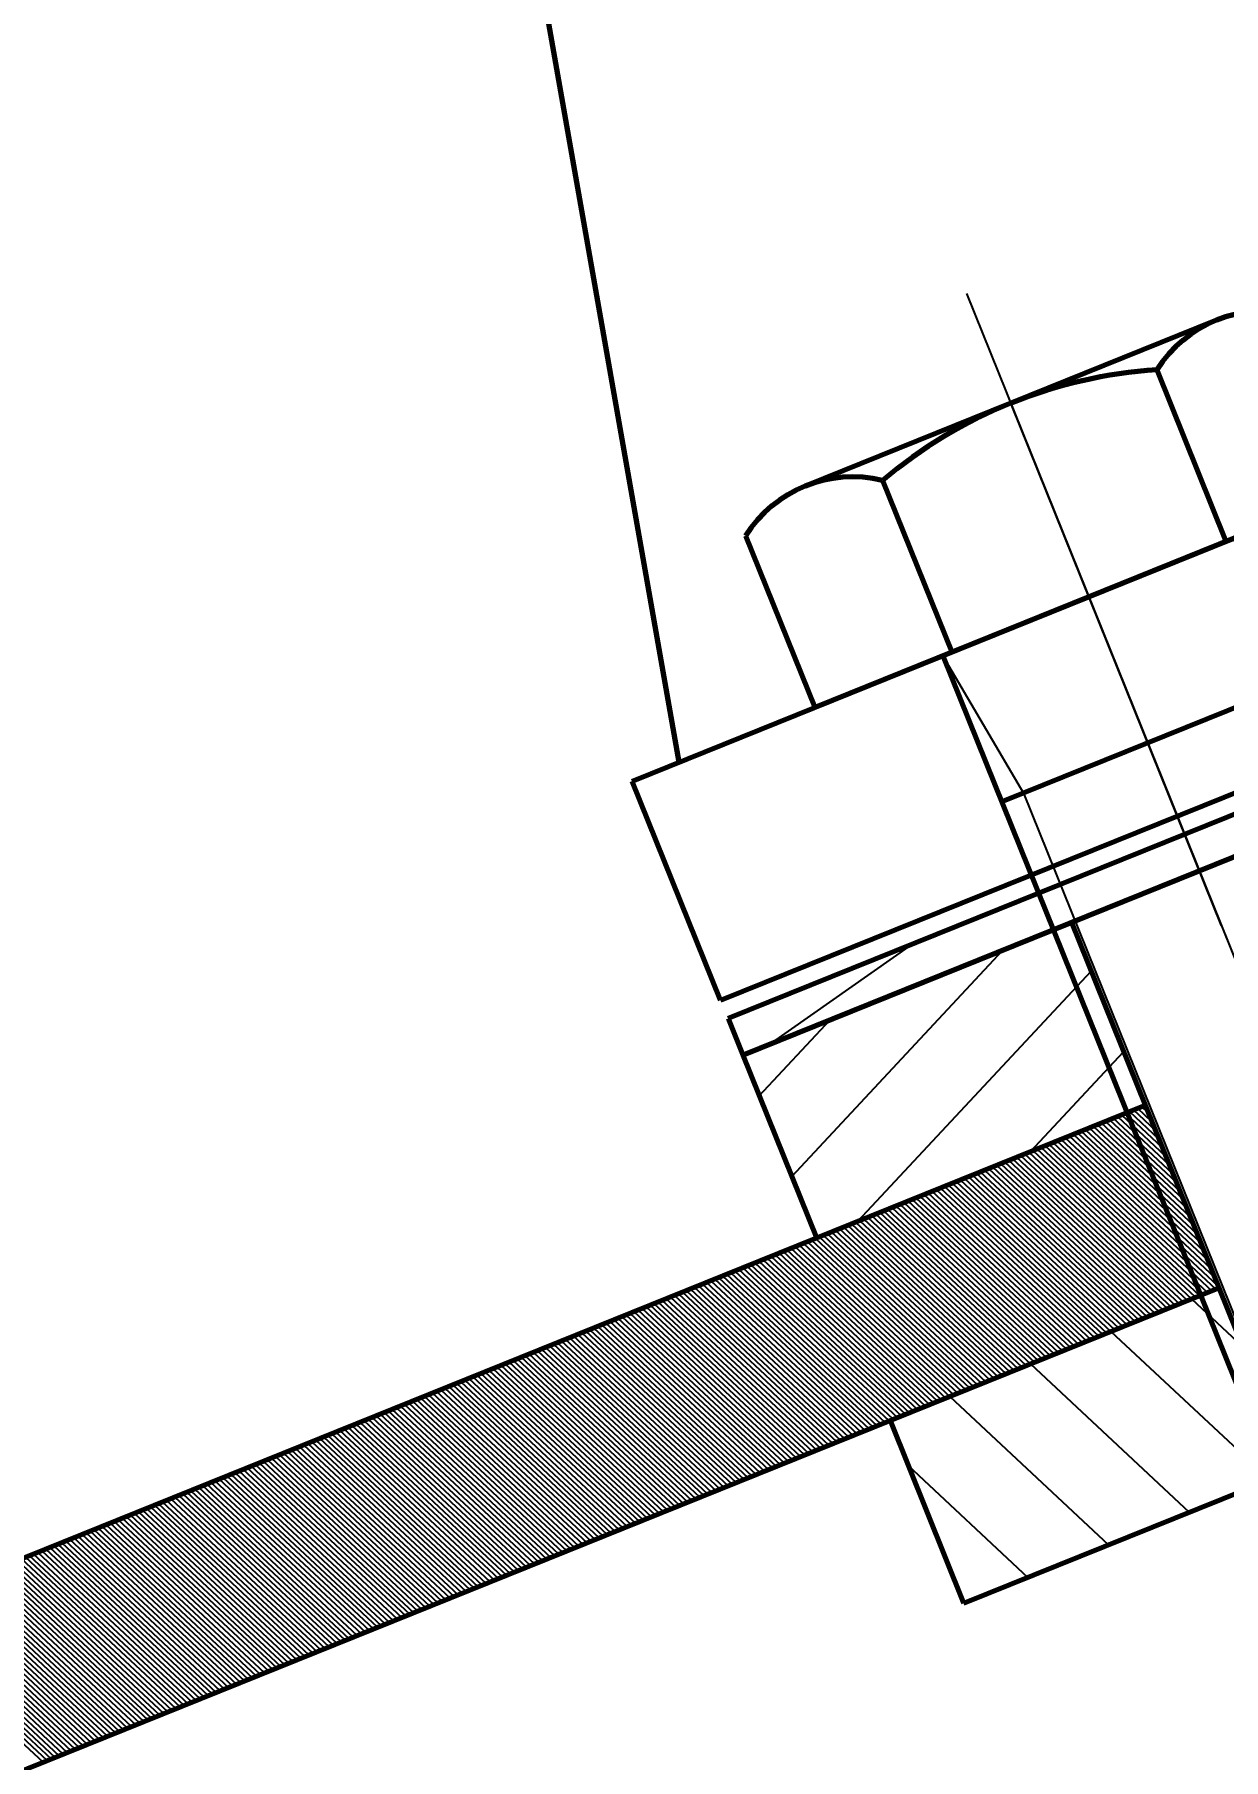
# Model space of a CAD drawing. Header units: millimetres. Extents: x -14850 to 14850, y -10500 to 10500.
# Drawn here: x -8473.44 to -8443.24, y 3840.16 to 3883.94 of the extents above; entities that cross this region are included whole.
import ezdxf

# ---------------------------------------------------------------- set-up
doc = ezdxf.new("R2010")
doc.units = ezdxf.units.MM
doc.linetypes.add('EB_DASHDOT', pattern=[39, 30, -3, 3, -3])
doc.linetypes.add('EB_DASHDOTDOT', pattern=[45, 30, -3, 3, -3, 3, -3])
for name, color, linetype, lineweight in [('CAXA0', 7, 'Continuous', 70), ('CAXA1', 1, 'EB_DASHDOT', 25), ('CAXA3', 7, 'Continuous', 25), ('CAXA4', 3, 'Continuous', 25), ('CAXA5', 4, 'Continuous', 25)]:
    doc.layers.add(name, color=color, linetype=linetype, lineweight=lineweight)
doc.styles.add('标准', font='', dxfattribs={"width": 0.667})
doc.styles.get('标准').set_extended_font_data('NSimSun')
doc.dimstyles.new('标准', dxfattribs={"dimscale": 50, "dimtxt": 3.5, "dimasz": 3, "dimexe": 2, "dimexo": 0, "dimtad": 1, "dimdec": 1, "dimzin": 12, "dimdsep": 46, "dimtxsty": '标准', "dimcen": 0, "dimdle": 4, "dimaunit": 1, "dimazin": 2, "dimtfac": 1, "dimtdec": 3, "dimtmove": 0, "dimatfit": 3, "dimfxl": 0, "dimtolj": 1, "dimtzin": 0, "dimarcsym": 0})

# ---------------------------------------------------------------- blocks, each defined once
blk = doc.blocks.new('CAXBLOCK138')
at = {"layer": 'CAXA0', "color": 0, "linetype": 'Continuous', "lineweight": 25}
for p, q in [((-8429.728, 3857.625), (-8427.483, 3855.529)), ((-8431.774, 3856.8), (-8427.742, 3853.034)), ((-8433.821, 3855.974), (-8429.789, 3852.209)), ((-8435.868, 3855.149), (-8431.835, 3851.384)), ((-8435.969, 3852.507), (-8433.882, 3850.559)), ((-8444.054, 3851.848), (-8442.765, 3850.645)), ((-8446.101, 3851.023), (-8442.069, 3847.258)), ((-8448.147, 3850.198), (-8444.115, 3846.433)), ((-8450.194, 3849.373), (-8446.162, 3845.607)), ((-8451.251, 3847.623), (-8448.209, 3844.782))]:
    blk.add_line(p, q, dxfattribs=at)
blk = doc.blocks.new('CAXBLOCK139')
at = {"layer": 'CAXA0', "color": 0, "linetype": 'Continuous', "lineweight": 25}
for p, q in [((-8426.193, 3864.441), (-8418.308, 3872.885)), ((-8430.582, 3862.671), (-8422.508, 3871.318)), ((-8421.804, 3866.211), (-8417.483, 3870.839)), ((-8434.972, 3860.902), (-8426.897, 3869.549)), ((-8420.423, 3864.76), (-8416.657, 3868.792)), ((-8438.857, 3859.671), (-8431.286, 3867.779)), ((-8419.598, 3862.713), (-8415.832, 3866.745)), ((-8439.682, 3861.718), (-8435.675, 3866.009)), ((-8418.772, 3860.667), (-8415.007, 3864.699)), ((-8440.508, 3863.764), (-8440.064, 3864.24)), ((-8417.947, 3858.62), (-8414.182, 3862.652)), ((-8454.207, 3854.955), (-8448.842, 3860.7)), ((-8416.009, 3857.765), (-8413.357, 3860.605)), ((-8452.528, 3853.823), (-8446.604, 3860.166)), ((-8455.032, 3857.001), (-8453.231, 3858.93)), ((-8448.139, 3855.593), (-8445.779, 3858.119))]:
    blk.add_line(p, q, dxfattribs=at)
blk = doc.blocks.new('CAXBLOCK140')
at = {"layer": 'CAXA0', "color": 0, "linetype": 'Continuous', "lineweight": 25}
for p, q in [((-8445.835, 3856.521), (-8444.712, 3855.473)), ((-8445.733, 3856.563), (-8444.801, 3855.692)), ((-8445.63, 3856.604), (-8444.889, 3855.912)), ((-8445.528, 3856.645), (-8444.978, 3856.131)), ((-8445.426, 3856.687), (-8445.066, 3856.351)), ((-8445.323, 3856.728), (-8445.155, 3856.57)), ((-8446.858, 3856.109), (-8443.827, 3853.278)), ((-8446.756, 3856.15), (-8443.916, 3853.498)), ((-8446.654, 3856.191), (-8444.004, 3853.717)), ((-8446.551, 3856.233), (-8444.093, 3853.937)), ((-8446.449, 3856.274), (-8444.181, 3854.156)), ((-8446.347, 3856.315), (-8444.27, 3854.376)), ((-8446.244, 3856.356), (-8444.358, 3854.595)), ((-8446.142, 3856.398), (-8444.447, 3854.815)), ((-8446.04, 3856.439), (-8444.535, 3855.034)), ((-8445.937, 3856.48), (-8444.624, 3855.253)), ((-8447.984, 3855.655), (-8443.952, 3851.89)), ((-8447.882, 3855.696), (-8443.849, 3851.931)), ((-8447.779, 3855.738), (-8443.747, 3851.972)), ((-8447.677, 3855.779), (-8443.645, 3852.013)), ((-8447.575, 3855.82), (-8443.542, 3852.055)), ((-8447.472, 3855.861), (-8443.44, 3852.096)), ((-8447.37, 3855.903), (-8443.385, 3852.181)), ((-8447.268, 3855.944), (-8443.473, 3852.401)), ((-8447.165, 3855.985), (-8443.562, 3852.62)), ((-8447.063, 3856.026), (-8443.65, 3852.839)), ((-8446.961, 3856.068), (-8443.739, 3853.059)), ((-8449.11, 3855.201), (-8445.077, 3851.436)), ((-8449.007, 3855.242), (-8444.975, 3851.477)), ((-8448.905, 3855.284), (-8444.873, 3851.518)), ((-8448.803, 3855.325), (-8444.77, 3851.56)), ((-8448.7, 3855.366), (-8444.668, 3851.601)), ((-8448.598, 3855.407), (-8444.566, 3851.642)), ((-8448.496, 3855.449), (-8444.463, 3851.683)), ((-8448.393, 3855.49), (-8444.361, 3851.725)), ((-8448.291, 3855.531), (-8444.259, 3851.766)), ((-8448.189, 3855.572), (-8444.156, 3851.807)), ((-8448.086, 3855.614), (-8444.054, 3851.848)), ((-8450.133, 3854.789), (-8446.101, 3851.023)), ((-8450.031, 3854.83), (-8445.998, 3851.064)), ((-8449.928, 3854.871), (-8445.896, 3851.106)), ((-8449.826, 3854.912), (-8445.794, 3851.147)), ((-8449.724, 3854.954), (-8445.691, 3851.188)), ((-8449.621, 3854.995), (-8445.589, 3851.229)), ((-8449.519, 3855.036), (-8445.487, 3851.271)), ((-8449.417, 3855.077), (-8445.384, 3851.312)), ((-8449.314, 3855.119), (-8445.282, 3851.353)), ((-8449.212, 3855.16), (-8445.18, 3851.395)), ((-8451.259, 3854.335), (-8447.226, 3850.569)), ((-8451.156, 3854.376), (-8447.124, 3850.611)), ((-8451.054, 3854.417), (-8447.022, 3850.652)), ((-8450.952, 3854.458), (-8446.919, 3850.693)), ((-8450.849, 3854.5), (-8446.817, 3850.734)), ((-8450.747, 3854.541), (-8446.715, 3850.776)), ((-8450.645, 3854.582), (-8446.612, 3850.817)), ((-8450.542, 3854.623), (-8446.51, 3850.858)), ((-8450.44, 3854.665), (-8446.408, 3850.899)), ((-8450.338, 3854.706), (-8446.305, 3850.941)), ((-8450.235, 3854.747), (-8446.203, 3850.982)), ((-8452.282, 3853.922), (-8448.25, 3850.157)), ((-8452.18, 3853.963), (-8448.147, 3850.198)), ((-8452.077, 3854.005), (-8448.045, 3850.239)), ((-8451.975, 3854.046), (-8447.943, 3850.28)), ((-8451.873, 3854.087), (-8447.84, 3850.322)), ((-8451.77, 3854.128), (-8447.738, 3850.363)), ((-8451.668, 3854.17), (-8447.636, 3850.404)), ((-8451.566, 3854.211), (-8447.533, 3850.446)), ((-8451.463, 3854.252), (-8447.431, 3850.487)), ((-8451.361, 3854.293), (-8447.329, 3850.528)), ((-8453.408, 3853.468), (-8449.375, 3849.703)), ((-8453.305, 3853.509), (-8449.273, 3849.744)), ((-8453.203, 3853.551), (-8449.171, 3849.785)), ((-8453.101, 3853.592), (-8449.068, 3849.827)), ((-8452.998, 3853.633), (-8448.966, 3849.868)), ((-8452.896, 3853.674), (-8448.864, 3849.909)), ((-8452.794, 3853.716), (-8448.761, 3849.95)), ((-8452.691, 3853.757), (-8448.659, 3849.992)), ((-8452.589, 3853.798), (-8448.557, 3850.033)), ((-8452.487, 3853.84), (-8448.454, 3850.074)), ((-8452.384, 3853.881), (-8448.352, 3850.115)), ((-8454.533, 3853.014), (-8450.501, 3849.249)), ((-8454.431, 3853.056), (-8450.399, 3849.29)), ((-8454.329, 3853.097), (-8450.296, 3849.331)), ((-8454.226, 3853.138), (-8450.194, 3849.373)), ((-8454.124, 3853.179), (-8450.092, 3849.414)), ((-8454.022, 3853.221), (-8449.989, 3849.455)), ((-8453.919, 3853.262), (-8449.887, 3849.497)), ((-8453.817, 3853.303), (-8449.785, 3849.538)), ((-8453.715, 3853.344), (-8449.682, 3849.579)), ((-8453.612, 3853.386), (-8449.58, 3849.62)), ((-8453.51, 3853.427), (-8449.478, 3849.662)), ((-8455.557, 3852.602), (-8451.524, 3848.836)), ((-8455.454, 3852.643), (-8451.422, 3848.878)), ((-8455.352, 3852.684), (-8451.32, 3848.919)), ((-8455.25, 3852.725), (-8451.217, 3848.96)), ((-8455.147, 3852.767), (-8451.115, 3849.001)), ((-8455.045, 3852.808), (-8451.013, 3849.043)), ((-8454.943, 3852.849), (-8450.91, 3849.084)), ((-8454.84, 3852.891), (-8450.808, 3849.125)), ((-8454.738, 3852.932), (-8450.706, 3849.166)), ((-8454.636, 3852.973), (-8450.603, 3849.208)), ((-8456.682, 3852.148), (-8452.65, 3848.382)), ((-8456.58, 3852.189), (-8452.548, 3848.424)), ((-8456.478, 3852.23), (-8452.445, 3848.465)), ((-8456.375, 3852.272), (-8452.343, 3848.506)), ((-8456.273, 3852.313), (-8452.241, 3848.548)), ((-8456.171, 3852.354), (-8452.138, 3848.589)), ((-8456.068, 3852.395), (-8452.036, 3848.63)), ((-8455.966, 3852.437), (-8451.934, 3848.671)), ((-8455.864, 3852.478), (-8451.831, 3848.713)), ((-8455.761, 3852.519), (-8451.729, 3848.754)), ((-8455.659, 3852.56), (-8451.627, 3848.795)), ((-8457.706, 3851.735), (-8453.673, 3847.97)), ((-8457.603, 3851.776), (-8453.571, 3848.011)), ((-8457.501, 3851.818), (-8453.469, 3848.052)), ((-8457.399, 3851.859), (-8453.366, 3848.094)), ((-8457.296, 3851.9), (-8453.264, 3848.135)), ((-8457.194, 3851.942), (-8453.162, 3848.176)), ((-8457.092, 3851.983), (-8453.059, 3848.217)), ((-8456.989, 3852.024), (-8452.957, 3848.259)), ((-8456.887, 3852.065), (-8452.855, 3848.3)), ((-8456.785, 3852.107), (-8452.752, 3848.341)), ((-8458.831, 3851.281), (-8454.799, 3847.516)), ((-8458.729, 3851.323), (-8454.697, 3847.557)), ((-8458.627, 3851.364), (-8454.594, 3847.599)), ((-8458.524, 3851.405), (-8454.492, 3847.64)), ((-8458.422, 3851.446), (-8454.39, 3847.681)), ((-8458.32, 3851.488), (-8454.287, 3847.722)), ((-8458.217, 3851.529), (-8454.185, 3847.764)), ((-8458.115, 3851.57), (-8454.083, 3847.805)), ((-8458.013, 3851.611), (-8453.98, 3847.846)), ((-8457.91, 3851.653), (-8453.878, 3847.887)), ((-8457.808, 3851.694), (-8453.776, 3847.929)), ((-8459.957, 3850.827), (-8455.925, 3847.062)), ((-8459.855, 3850.869), (-8455.822, 3847.103)), ((-8459.752, 3850.91), (-8455.72, 3847.145)), ((-8459.65, 3850.951), (-8455.618, 3847.186)), ((-8459.548, 3850.993), (-8455.515, 3847.227)), ((-8459.445, 3851.034), (-8455.413, 3847.268)), ((-8459.343, 3851.075), (-8455.311, 3847.31)), ((-8459.241, 3851.116), (-8455.208, 3847.351)), ((-8459.138, 3851.158), (-8455.106, 3847.392)), ((-8459.036, 3851.199), (-8455.004, 3847.433)), ((-8458.934, 3851.24), (-8454.901, 3847.475)), ((-8460.98, 3850.415), (-8456.948, 3846.65)), ((-8460.878, 3850.456), (-8456.846, 3846.691)), ((-8460.776, 3850.497), (-8456.743, 3846.732)), ((-8460.673, 3850.539), (-8456.641, 3846.773)), ((-8460.571, 3850.58), (-8456.539, 3846.815)), ((-8460.469, 3850.621), (-8456.436, 3846.856)), ((-8460.366, 3850.662), (-8456.334, 3846.897)), ((-8460.264, 3850.704), (-8456.232, 3846.938)), ((-8460.162, 3850.745), (-8456.129, 3846.98)), ((-8460.059, 3850.786), (-8456.027, 3847.021)), ((-8462.106, 3849.961), (-8458.074, 3846.196)), ((-8462.004, 3850.002), (-8457.971, 3846.237)), ((-8461.901, 3850.044), (-8457.869, 3846.278)), ((-8461.799, 3850.085), (-8457.767, 3846.319)), ((-8461.697, 3850.126), (-8457.664, 3846.361)), ((-8461.594, 3850.167), (-8457.562, 3846.402)), ((-8461.492, 3850.209), (-8457.46, 3846.443)), ((-8461.39, 3850.25), (-8457.357, 3846.484)), ((-8461.287, 3850.291), (-8457.255, 3846.526)), ((-8461.185, 3850.332), (-8457.153, 3846.567)), ((-8461.083, 3850.374), (-8457.05, 3846.608)), ((-8463.129, 3849.548), (-8459.097, 3845.783)), ((-8463.027, 3849.59), (-8458.995, 3845.824)), ((-8462.925, 3849.631), (-8458.892, 3845.866)), ((-8462.822, 3849.672), (-8458.79, 3845.907)), ((-8462.72, 3849.713), (-8458.688, 3845.948)), ((-8462.618, 3849.755), (-8458.585, 3845.989)), ((-8462.515, 3849.796), (-8458.483, 3846.031)), ((-8462.413, 3849.837), (-8458.381, 3846.072)), ((-8462.311, 3849.878), (-8458.278, 3846.113)), ((-8462.208, 3849.92), (-8458.176, 3846.154)), ((-8464.255, 3849.095), (-8460.223, 3845.329)), ((-8464.153, 3849.136), (-8460.12, 3845.37)), ((-8464.05, 3849.177), (-8460.018, 3845.412)), ((-8463.948, 3849.218), (-8459.916, 3845.453)), ((-8463.846, 3849.26), (-8459.813, 3845.494)), ((-8463.743, 3849.301), (-8459.711, 3845.535)), ((-8463.641, 3849.342), (-8459.609, 3845.577)), ((-8463.539, 3849.383), (-8459.506, 3845.618)), ((-8463.436, 3849.425), (-8459.404, 3845.659)), ((-8463.334, 3849.466), (-8459.302, 3845.701)), ((-8463.232, 3849.507), (-8459.199, 3845.742)), ((-8465.381, 3848.641), (-8461.348, 3844.875)), ((-8465.278, 3848.682), (-8461.246, 3844.917)), ((-8465.176, 3848.723), (-8461.144, 3844.958)), ((-8465.074, 3848.764), (-8461.041, 3844.999)), ((-8464.971, 3848.806), (-8460.939, 3845.04)), ((-8464.869, 3848.847), (-8460.837, 3845.082)), ((-8464.767, 3848.888), (-8460.734, 3845.123)), ((-8464.664, 3848.929), (-8460.632, 3845.164)), ((-8464.562, 3848.971), (-8460.53, 3845.205)), ((-8464.46, 3849.012), (-8460.427, 3845.247)), ((-8464.357, 3849.053), (-8460.325, 3845.288)), ((-8466.404, 3848.228), (-8462.372, 3844.463)), ((-8466.301, 3848.269), (-8462.269, 3844.504)), ((-8466.199, 3848.311), (-8462.167, 3844.545)), ((-8466.097, 3848.352), (-8462.065, 3844.586)), ((-8465.994, 3848.393), (-8461.962, 3844.628)), ((-8465.892, 3848.434), (-8461.86, 3844.669)), ((-8465.79, 3848.476), (-8461.758, 3844.71)), ((-8465.688, 3848.517), (-8461.655, 3844.752)), ((-8465.585, 3848.558), (-8461.553, 3844.793)), ((-8465.483, 3848.599), (-8461.451, 3844.834)), ((-8467.529, 3847.774), (-8463.497, 3844.009)), ((-8467.427, 3847.815), (-8463.395, 3844.05)), ((-8467.325, 3847.857), (-8463.293, 3844.091)), ((-8467.222, 3847.898), (-8463.19, 3844.133)), ((-8467.12, 3847.939), (-8463.088, 3844.174)), ((-8467.018, 3847.98), (-8462.986, 3844.215)), ((-8466.915, 3848.022), (-8462.883, 3844.256)), ((-8466.813, 3848.063), (-8462.781, 3844.298)), ((-8466.711, 3848.104), (-8462.679, 3844.339)), ((-8466.608, 3848.146), (-8462.576, 3844.38)), ((-8466.506, 3848.187), (-8462.474, 3844.421)), ((-8468.655, 3847.32), (-8464.623, 3843.555)), ((-8468.553, 3847.362), (-8464.521, 3843.596)), ((-8468.45, 3847.403), (-8464.418, 3843.637)), ((-8468.348, 3847.444), (-8464.316, 3843.679)), ((-8468.246, 3847.485), (-8464.214, 3843.72)), ((-8468.143, 3847.527), (-8464.111, 3843.761)), ((-8468.041, 3847.568), (-8464.009, 3843.803)), ((-8467.939, 3847.609), (-8463.907, 3843.844)), ((-8467.836, 3847.65), (-8463.804, 3843.885)), ((-8467.734, 3847.692), (-8463.702, 3843.926)), ((-8467.632, 3847.733), (-8463.6, 3843.968)), ((-8469.678, 3846.908), (-8465.646, 3843.142)), ((-8469.576, 3846.949), (-8465.544, 3843.184)), ((-8469.474, 3846.99), (-8465.442, 3843.225)), ((-8469.371, 3847.031), (-8465.339, 3843.266)), ((-8469.269, 3847.073), (-8465.237, 3843.307)), ((-8469.167, 3847.114), (-8465.135, 3843.349)), ((-8469.064, 3847.155), (-8465.032, 3843.39)), ((-8468.962, 3847.197), (-8464.93, 3843.431)), ((-8468.86, 3847.238), (-8464.828, 3843.472)), ((-8468.757, 3847.279), (-8464.725, 3843.514)), ((-8470.804, 3846.454), (-8466.772, 3842.688)), ((-8470.702, 3846.495), (-8466.67, 3842.73)), ((-8470.599, 3846.536), (-8466.567, 3842.771)), ((-8470.497, 3846.578), (-8466.465, 3842.812)), ((-8470.395, 3846.619), (-8466.363, 3842.854)), ((-8470.292, 3846.66), (-8466.26, 3842.895)), ((-8470.19, 3846.701), (-8466.158, 3842.936)), ((-8470.088, 3846.743), (-8466.056, 3842.977)), ((-8469.985, 3846.784), (-8465.953, 3843.019)), ((-8469.883, 3846.825), (-8465.851, 3843.06)), ((-8469.781, 3846.866), (-8465.749, 3843.101)), ((-8471.827, 3846.041), (-8467.795, 3842.276)), ((-8471.725, 3846.082), (-8467.693, 3842.317)), ((-8471.623, 3846.124), (-8467.591, 3842.358)), ((-8471.52, 3846.165), (-8467.488, 3842.4)), ((-8471.418, 3846.206), (-8467.386, 3842.441)), ((-8471.316, 3846.248), (-8467.284, 3842.482)), ((-8471.213, 3846.289), (-8467.181, 3842.523)), ((-8471.111, 3846.33), (-8467.079, 3842.565)), ((-8471.009, 3846.371), (-8466.977, 3842.606)), ((-8470.906, 3846.413), (-8466.874, 3842.647)), ((-8472.953, 3845.587), (-8468.921, 3841.822)), ((-8472.851, 3845.629), (-8468.819, 3841.863)), ((-8472.748, 3845.67), (-8468.716, 3841.905)), ((-8472.646, 3845.711), (-8468.614, 3841.946)), ((-8472.544, 3845.752), (-8468.512, 3841.987)), ((-8472.441, 3845.794), (-8468.409, 3842.028)), ((-8472.339, 3845.835), (-8468.307, 3842.07)), ((-8472.237, 3845.876), (-8468.205, 3842.111)), ((-8472.134, 3845.917), (-8468.102, 3842.152)), ((-8472.032, 3845.959), (-8468, 3842.193)), ((-8471.93, 3846), (-8467.898, 3842.235)), ((-8474.079, 3845.134), (-8470.047, 3841.368)), ((-8473.976, 3845.175), (-8469.944, 3841.409)), ((-8473.874, 3845.216), (-8469.842, 3841.451)), ((-8473.772, 3845.257), (-8469.74, 3841.492)), ((-8473.669, 3845.299), (-8469.637, 3841.533)), ((-8473.567, 3845.34), (-8469.535, 3841.574)), ((-8473.465, 3845.381), (-8469.433, 3841.616)), ((-8473.362, 3845.422), (-8469.33, 3841.657)), ((-8473.26, 3845.464), (-8469.228, 3841.698)), ((-8473.158, 3845.505), (-8469.126, 3841.739)), ((-8473.055, 3845.546), (-8469.023, 3841.781)), ((-8475.102, 3844.721), (-8471.07, 3840.956)), ((-8475, 3844.762), (-8470.968, 3840.997)), ((-8474.897, 3844.803), (-8470.865, 3841.038)), ((-8474.795, 3844.845), (-8470.763, 3841.079)), ((-8474.693, 3844.886), (-8470.661, 3841.121)), ((-8474.59, 3844.927), (-8470.558, 3841.162)), ((-8474.488, 3844.968), (-8470.456, 3841.203)), ((-8474.386, 3845.01), (-8470.354, 3841.244)), ((-8474.283, 3845.051), (-8470.251, 3841.286)), ((-8474.181, 3845.092), (-8470.149, 3841.327)), ((-8476.228, 3844.267), (-8472.196, 3840.502)), ((-8476.125, 3844.308), (-8472.093, 3840.543)), ((-8476.023, 3844.35), (-8471.991, 3840.584)), ((-8475.921, 3844.391), (-8471.889, 3840.625)), ((-8475.818, 3844.432), (-8471.786, 3840.667)), ((-8475.716, 3844.473), (-8471.684, 3840.708)), ((-8475.614, 3844.515), (-8471.582, 3840.749)), ((-8475.511, 3844.556), (-8471.479, 3840.79)), ((-8475.409, 3844.597), (-8471.377, 3840.832)), ((-8475.307, 3844.638), (-8471.275, 3840.873)), ((-8475.204, 3844.68), (-8471.172, 3840.914)), ((-8477.251, 3843.854), (-8473.219, 3840.089)), ((-8477.149, 3843.896), (-8473.117, 3840.13)), ((-8477.046, 3843.937), (-8473.014, 3840.172)), ((-8476.944, 3843.978), (-8472.912, 3840.213)), ((-8476.842, 3844.019), (-8472.81, 3840.254)), ((-8476.739, 3844.061), (-8472.707, 3840.295)), ((-8476.637, 3844.102), (-8472.605, 3840.337)), ((-8476.535, 3844.143), (-8472.503, 3840.378)), ((-8476.432, 3844.185), (-8472.4, 3840.419)), ((-8476.33, 3844.226), (-8472.298, 3840.46))]:
    blk.add_line(p, q, dxfattribs=at)
blk = doc.blocks.new('CAXBLOCK137', base_point=(-8418.352, 3872.994))
at = {"layer": 'CAXA0', "linetype": 'Continuous', "lineweight": 70}
for p, q in [((-8455.45, 3858.036), (-8418.352, 3872.994)), ((-8447.103, 3861.402), (-8441.493, 3847.49)), ((-8449.84, 3844.124), (-8417.38, 3857.212)), ((-8504.59, 3832.831), (-8445.233, 3856.764)), ((-8502.72, 3828.194), (-8443.363, 3852.127))]:
    blk.add_line(p, q, dxfattribs=at)
at = {"layer": 'CAXA0'}
for p, q in [((-8455.45, 3858.036), (-8453.58, 3853.399)), ((-8451.71, 3848.761), (-8449.84, 3844.124))]:
    blk.add_line(p, q, dxfattribs=at)
at = {"layer": 'CAXA1', "linetype": 'EB_DASHDOT', "lineweight": 25}
blk.add_line((-8444.978, 3865.493), (-8437.125, 3846.016), dxfattribs=at)
at = {"layer": 'CAXA5'}
for name in ['CAXBLOCK139', 'CAXBLOCK138']:
    blk.add_blockref(name, (0, 0), dxfattribs=at)
at = {"layer": 'CAXA5', "color": 7, "linetype": 'Continuous', "lineweight": 70}
blk.add_blockref('CAXBLOCK140', (0, 0), dxfattribs=at)
blk = doc.blocks.new('CAXBLOCK144')
at = {"layer": 'CAXA0', "color": 0, "linetype": 'Continuous', "lineweight": 25}
blk.add_line((-8454.773, 3858.309), (-8451.142, 3860.851), dxfattribs=at)
blk = doc.blocks.new('CAXBLOCK145', base_point=(-8446.661, 3869.666))
at = {"layer": 'CAXA0'}
for p, q in [((-8443.422, 3876.687), (-8453.864, 3872.477)), ((-8441.457, 3876.83), (-8439.7, 3872.473)), ((-8444.937, 3875.427), (-8443.181, 3871.07)), ((-8439.7, 3872.473), (-8453.622, 3866.86)), ((-8451.898, 3872.62), (-8450.142, 3868.263)), ((-8455.379, 3871.217), (-8453.622, 3866.86)), ((-8442.951, 3871.162), (-8450.371, 3868.17)), ((-8442.951, 3871.162), (-8431.733, 3843.339)), ((-8450.371, 3868.17), (-8439.152, 3840.347)), ((-8441.456, 3867.452), (-8448.875, 3864.461)), ((-8431.733, 3843.339), (-8439.152, 3840.347))]:
    blk.add_line(p, q, dxfattribs=at)
for centre, radius, start, end in [((-8442.216, 3873.695), 3.226, 76.3894, 147.5294), ((-8444.156, 3863.452), 12, 93.7355, 130.1833), ((-8452.658, 3869.485), 3.226, 76.3894, 147.5294)]:
    blk.add_arc(centre, radius, start, end, dxfattribs=at)
at = {"layer": 'CAXA1', "linetype": 'EB_DASHDOT', "lineweight": 25}
blk.add_line((-8449.765, 3877.364), (-8434.321, 3839.06), dxfattribs=at)
at = {"layer": 'CAXA3'}
for p, q in [((-8442.951, 3871.162), (-8442.012, 3867.228)), ((-8450.371, 3868.17), (-8448.319, 3864.685)), ((-8442.012, 3867.228), (-8432.289, 3843.114)), ((-8448.319, 3864.685), (-8438.596, 3840.571))]:
    blk.add_line(p, q, dxfattribs=at)
blk = doc.blocks.new('CAXBLOCK148', base_point=(-8384.606, 3915.173))
at = {"layer": 'CAXA0'}
for p, q in [((-8399.926, 3881.501), (-8455.824, 3858.963)), ((-8399.649, 3880.535), (-8455.45, 3858.036))]:
    blk.add_line(p, q, dxfattribs=at)
at = {"layer": 'CAXA0', "linetype": 'Continuous', "lineweight": 70}
blk.add_line((-8455.824, 3858.963), (-8455.45, 3858.036), dxfattribs=at)
at = {"layer": 'CAXA1', "linetype": 'EB_DASHDOT', "lineweight": 25}
blk.add_line((-8447.016, 3870.546), (-8439.835, 3852.737), dxfattribs=at)
blk = doc.blocks.new('CAXBLOCK127', base_point=(-8384.606, 3915.173))
at = {"layer": 'CAXA0'}
for p, q in [((-8469.706, 3937.096), (-8457.076, 3865.467)), ((-8458.254, 3864.992), (-8435.068, 3874.341)), ((-8456.011, 3859.427), (-8458.254, 3864.992))]:
    blk.add_line(p, q, dxfattribs=at)
at = {"layer": 'CAXA0', "linetype": 'Continuous', "lineweight": 70}
blk.add_line((-8456.011, 3859.427), (-8380.168, 3890.007), dxfattribs=at)
at = {"layer": 'CAXA1', "linetype": 'EB_DASHDOT', "lineweight": 25}
blk.add_line((-8443.296, 3861.319), (-8448.625, 3874.538), dxfattribs=at)
at = {"layer": 'CAXA3', "linetype": 'EB_DASHDOTDOT', "lineweight": 25}
blk.add_line((-8458.881, 3875.705), (-8458.348, 3872.685), dxfattribs=at)
at = {"layer": 'CAXA0'}
for name, p in [('CAXBLOCK148', (-8384.606, 3915.173)), ('CAXBLOCK145', (-8446.661, 3869.666)), ('CAXBLOCK137', (-8418.352, 3872.994))]:
    blk.add_blockref(name, p, dxfattribs=at)
at = {"layer": 'CAXA5'}
blk.add_blockref('CAXBLOCK144', (0, 0), dxfattribs=at)
blk = doc.blocks.new('*D869')
at = {"layer": 'CAXA4', "linetype": 'Continuous', "lineweight": 25}
for points in [[(-11382.378, 8429.331), (-11232.378, 8448.081), (-11232.378, 8410.581)], [(657.622, 8429.331), (507.622, 8448.081), (507.622, 8410.581)]]:
    blk.add_hatch(color=0, dxfattribs=at).paths.add_polyline_path(points, flags=0)
at = {"layer": 'CAXA4', "color": 0, "linetype": 'Continuous', "lineweight": 25}
for p, q in [((-11382.378, 3016.673), (-11382.378, 8529.331)), ((657.622, 3326.673), (657.622, 8529.331)), ((657.622, 8429.331), (-11382.378, 8429.331))]:
    blk.add_line(p, q, dxfattribs=at)
at = {"layer": 'CAXA4', "color": 0, "linetype": 'Continuous', "lineweight": 25, "insert": (-5597.269, 8700.331), "char_height": 175, "attachment_point": 1, "style": '标准'}
blk.add_mtext('\\fNSimSun|b0|i0|p34;12040', dxfattribs=at)

msp = doc.modelspace()

# ---------------------------------------------------------------- block references
at = {"layer": 'CAXA0'}
msp.add_blockref('CAXBLOCK127', (-8384.606, 3915.173), dxfattribs=at)

# ---------------------------------------------------------------- dimensions: what is measured, and where the dimension line sits
at = {"layer": 'CAXA4'}
dim = msp.add_linear_dim(base=(-5362.378, 8429.331), p1=(657.622, 3326.673), p2=(-11382.378, 3016.673), text='\\fNSimSun;12040', dimstyle='标准', dxfattribs=at)
dim.commit()
dim.dimension.update_dxf_attribs({"geometry": '*D869', "text_midpoint": (-5362.378, 8580.456)})

doc.saveas('drawing.dxf')
